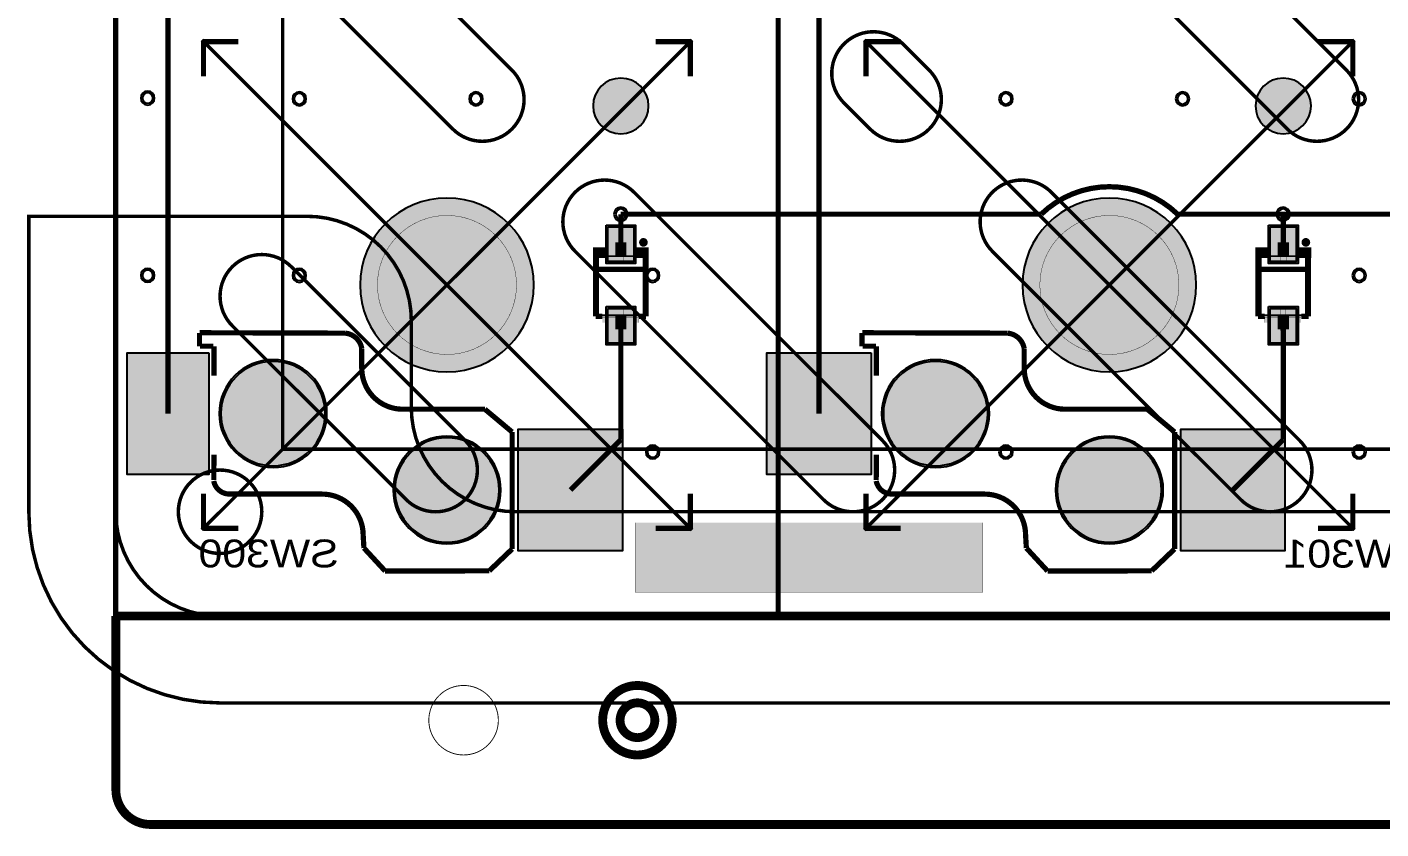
# Model space of a CAD drawing. Header units: millimetres. Extents: x -3 to 238, y -92 to 6.
# Drawn here: x -2.55 to 36.38, y -92.32 to -69.26 of the extents above; entities that cross this region are included whole.
import ezdxf
from ezdxf.enums import TextEntityAlignment as Align

# ---------------------------------------------------------------- set-up
doc = ezdxf.new("R2010")
doc.units = ezdxf.units.MM
doc.header["$MEASUREMENT"] = 0
for name, color, linetype, true_color in [('Board-Outline-Layer', 7, 'Continuous', 0xff00ff), ('Bottom-Layer', 7, 'Continuous', 0x0000ff), ('Bottom-Paste-Mask-Layer', 7, 'Continuous', 0x800000), ('Bottom-Silkscreen-Layer', 7, 'Continuous', 0x66cc33), ('Bottom-Solder-Mask-Layer', 7, 'Continuous', 0xaa00ff), ('Component-Marking-Layer', 7, 'Continuous', 0x66ffcc), ('Component-Shape-Layer', 7, 'Continuous', 0x00cccc), ('Document-Layer', 7, 'Continuous', 0xffffff), ('F.Adhes', 7, 'Continuous', 0x9069e9), ('Hole-Layer', 7, 'Continuous', 0x222222), ('Multi-Layer', 7, 'Continuous', 0xc0c0c0), ('Pin-Floating-Layer', 7, 'Continuous', 0xff99ff), ('Pin-Soldering-Layer', 7, 'Continuous', 0xcc9999), ('Top-Layer', 7, 'Continuous', 0xff0000), ('Top-Paste-Mask-Layer', 7, 'Continuous', 0x808080), ('Top-Solder-Mask-Layer', 7, 'Continuous', 0x800080)]:
    doc.layers.add(name, color=color, linetype=linetype, true_color=true_color)
doc.styles.get("Standard").update_dxf_attribs({"font": 'arial.ttf'})

msp = doc.modelspace()

# ---------------------------------------------------------------- hatches: boundary and pattern name
at = {"layer": 'Bottom-Layer'}
for points in [[(13.725, -71.525, 1), (15.325, -71.525, 1)], [(32.775, -71.525, 1), (34.375, -71.525, 1)], [(7.025, -76.675, 1), (12.025, -76.675, 1)], [(26.075, -76.675, 1), (31.075, -76.675, 1)], [(14.15, -75.003), (14.9, -75.003), (14.9, -76.003), (14.15, -76.003)], [(33.2, -75.003), (33.95, -75.003), (33.95, -76.003), (33.2, -76.003)], [(14.15, -77.348), (14.9, -77.348), (14.9, -78.348), (14.15, -78.348)], [(33.2, -77.348), (33.95, -77.348), (33.95, -78.348), (33.2, -78.348)], [(2.675, -78.625), (2.675, -82.125), (0.325, -82.125), (0.325, -78.625)], [(21.725, -78.625), (21.725, -82.125), (18.725, -82.125), (18.725, -78.625)], [(2.975, -80.375, 1), (6.075, -80.375, 1)], [(22.025, -80.375, 1), (25.125, -80.375, 1)], [(14.575, -80.825), (14.575, -84.325), (11.575, -84.325), (11.575, -80.825)], [(33.625, -80.825), (33.625, -84.325), (30.625, -84.325), (30.625, -80.825)], [(7.975, -82.575, 1), (11.075, -82.575, 1)], [(27.025, -82.575, 1), (30.125, -82.575, 1)]]:
    msp.add_hatch(color=256, dxfattribs=at).paths.add_polyline_path(points)
at = {"layer": 'Bottom-Paste-Mask-Layer'}
for points in [[(13.725, -71.525, 1), (15.325, -71.525, 1)], [(32.775, -71.525, 1), (34.375, -71.525, 1)], [(7.025, -76.675, 1), (12.025, -76.675, 1)], [(26.075, -76.675, 1), (31.075, -76.675, 1)], [(14.15, -75.003), (14.9, -75.003), (14.9, -76.003), (14.15, -76.003)], [(33.2, -75.003), (33.95, -75.003), (33.95, -76.003), (33.2, -76.003)], [(14.15, -77.348), (14.9, -77.348), (14.9, -78.348), (14.15, -78.348)], [(33.2, -77.348), (33.95, -77.348), (33.95, -78.348), (33.2, -78.348)], [(2.675, -78.625), (2.675, -82.125), (0.325, -82.125), (0.325, -78.625)], [(21.725, -78.625), (21.725, -82.125), (18.725, -82.125), (18.725, -78.625)], [(2.975, -80.375, 1), (6.075, -80.375, 1)], [(22.025, -80.375, 1), (25.125, -80.375, 1)], [(14.575, -80.825), (14.575, -84.325), (11.575, -84.325), (11.575, -80.825)], [(33.625, -80.825), (33.625, -84.325), (30.625, -84.325), (30.625, -80.825)], [(7.975, -82.575, 1), (11.075, -82.575, 1)], [(27.025, -82.575, 1), (30.125, -82.575, 1)]]:
    msp.add_hatch(color=256, dxfattribs=at).paths.add_polyline_path(points)
at = {"layer": 'Bottom-Silkscreen-Layer'}
for points in [[(13.723, -75.9), (14.075, -75.9), (14.075, -75.595), (13.723, -75.595)], [(13.723, -75.9), (14.075, -75.9), (14.075, -75.595), (13.723, -75.595)], [(15.327, -75.9), (14.975, -75.9), (14.975, -75.595), (15.327, -75.595)], [(15.327, -75.9), (14.975, -75.9), (14.975, -75.595), (15.327, -75.595)], [(32.773, -75.9), (33.125, -75.9), (33.125, -75.595), (32.773, -75.595)], [(32.773, -75.9), (33.125, -75.9), (33.125, -75.595), (32.773, -75.595)], [(34.377, -75.9), (34.025, -75.9), (34.025, -75.595), (34.377, -75.595)], [(34.377, -75.9), (34.025, -75.9), (34.025, -75.595), (34.377, -75.595)], [(14.935, -85.515), (14.935, -83.515), (24.935, -83.515), (24.935, -85.515)]]:
    msp.add_hatch(color=256, dxfattribs=at).paths.add_polyline_path(points)
at = {"layer": 'Bottom-Solder-Mask-Layer'}
for points in [[(13.725, -71.525, 1), (15.325, -71.525, 1)], [(32.775, -71.525, 1), (34.375, -71.525, 1)], [(7.025, -76.675, 1), (12.025, -76.675, 1)], [(26.075, -76.675, 1), (31.075, -76.675, 1)], [(14.099, -74.952), (14.951, -74.952), (14.951, -76.054), (14.099, -76.054)], [(33.149, -74.952), (34.001, -74.952), (34.001, -76.054), (33.149, -76.054)], [(14.099, -77.297), (14.951, -77.297), (14.951, -78.399), (14.099, -78.399)], [(33.149, -77.297), (34.001, -77.297), (34.001, -78.399), (33.149, -78.399)], [(2.675, -78.625), (2.675, -82.125), (0.325, -82.125), (0.325, -78.625)], [(21.725, -78.625), (21.725, -82.125), (18.725, -82.125), (18.725, -78.625)], [(2.975, -80.375, 1), (6.075, -80.375, 1)], [(22.025, -80.375, 1), (25.125, -80.375, 1)], [(14.575, -80.825), (14.575, -84.325), (11.575, -84.325), (11.575, -80.825)], [(33.625, -80.825), (33.625, -84.325), (30.625, -84.325), (30.625, -80.825)], [(7.975, -82.575, 1), (11.075, -82.575, 1)], [(27.025, -82.575, 1), (30.125, -82.575, 1)]]:
    msp.add_hatch(color=256, dxfattribs=at).paths.add_polyline_path(points)
at = {"layer": 'Component-Marking-Layer'}
for points in [[(15.115, -75.45, 1), (15.235, -75.45, 1)], [(15.115, -75.45, 1), (15.235, -75.45, 1)], [(34.165, -75.45, 1), (34.285, -75.45, 1)], [(34.165, -75.45, 1), (34.285, -75.45, 1)]]:
    msp.add_hatch(color=256, dxfattribs=at).paths.add_polyline_path(points)
at = {"layer": 'Document-Layer'}
for points in [[(14.455, -75.45), (14.611, -75.45), (14.611, -76.074), (14.455, -76.074)], [(14.455, -75.45), (14.611, -75.45), (14.611, -76.074), (14.455, -76.074)], [(33.505, -75.45), (33.661, -75.45), (33.661, -76.074), (33.505, -76.074)], [(33.505, -75.45), (33.661, -75.45), (33.661, -76.074), (33.505, -76.074)], [(14.435, -77.99), (14.591, -77.99), (14.591, -77.366), (14.435, -77.366)], [(14.435, -77.99), (14.591, -77.99), (14.591, -77.366), (14.435, -77.366)], [(33.485, -77.99), (33.641, -77.99), (33.641, -77.366), (33.485, -77.366)], [(33.485, -77.99), (33.641, -77.99), (33.641, -77.366), (33.485, -77.366)], [(13.995, -77.758), (15.035, -77.758), (15.035, -77.602), (13.995, -77.602)], [(13.995, -77.758), (15.035, -77.758), (15.035, -77.602), (13.995, -77.602)], [(33.045, -77.758), (34.085, -77.758), (34.085, -77.602), (33.045, -77.602)], [(33.045, -77.758), (34.085, -77.758), (34.085, -77.602), (33.045, -77.602)]]:
    msp.add_hatch(color=256, dxfattribs=at).paths.add_polyline_path(points)
at = {"layer": 'Hole-Layer'}
for points in [[(13.725, -71.525, 1), (15.325, -71.525, 1)], [(32.775, -71.525, 1), (34.375, -71.525, 1)], [(7.025, -76.675, 1), (12.025, -76.675, 1)], [(26.075, -76.675, 1), (31.075, -76.675, 1)], [(3.025, -80.375, 1), (6.025, -80.375, 1)], [(22.075, -80.375, 1), (25.075, -80.375, 1)], [(8.025, -82.575, 1), (11.025, -82.575, 1)], [(27.075, -82.575, 1), (30.075, -82.575, 1)]]:
    msp.add_hatch(color=256, dxfattribs=at).paths.add_polyline_path(points)
at = {"layer": 'Multi-Layer'}
for points in [[(13.725, -71.525, 1), (15.325, -71.525, 1)], [(13.725, -71.525, 1), (15.325, -71.525, 1)], [(13.725, -71.525, 1), (15.325, -71.525, 1)], [(32.775, -71.525, 1), (34.375, -71.525, 1)], [(32.775, -71.525, 1), (34.375, -71.525, 1)], [(32.775, -71.525, 1), (34.375, -71.525, 1)], [(7.025, -76.675, 1), (12.025, -76.675, 1)], [(7.025, -76.675, 1), (12.025, -76.675, 1)], [(7.025, -76.675, 1), (12.025, -76.675, 1)], [(26.075, -76.675, 1), (31.075, -76.675, 1)], [(26.075, -76.675, 1), (31.075, -76.675, 1)], [(26.075, -76.675, 1), (31.075, -76.675, 1)], [(2.975, -80.375, 1), (6.075, -80.375, 1)], [(2.975, -80.375, 1), (6.075, -80.375, 1)], [(2.975, -80.375, 1), (6.075, -80.375, 1)], [(22.025, -80.375, 1), (25.125, -80.375, 1)], [(22.025, -80.375, 1), (25.125, -80.375, 1)], [(22.025, -80.375, 1), (25.125, -80.375, 1)], [(7.975, -82.575, 1), (11.075, -82.575, 1)], [(7.975, -82.575, 1), (11.075, -82.575, 1)], [(7.975, -82.575, 1), (11.075, -82.575, 1)], [(27.025, -82.575, 1), (30.125, -82.575, 1)], [(27.025, -82.575, 1), (30.125, -82.575, 1)], [(27.025, -82.575, 1), (30.125, -82.575, 1)]]:
    msp.add_hatch(color=256, dxfattribs=at).paths.add_polyline_path(points)
at = {"layer": 'Pin-Floating-Layer'}
for points in [[(14.365, -75.86), (14.685, -75.86), (14.685, -75.74), (14.365, -75.74)], [(14.365, -75.86), (14.685, -75.86), (14.685, -75.74), (14.365, -75.74)], [(33.415, -75.86), (33.735, -75.86), (33.735, -75.74), (33.415, -75.74)], [(33.415, -75.86), (33.735, -75.86), (33.735, -75.74), (33.415, -75.74)], [(14.365, -77.66), (14.685, -77.66), (14.685, -77.54), (14.365, -77.54)], [(14.365, -77.66), (14.685, -77.66), (14.685, -77.54), (14.365, -77.54)], [(33.415, -77.66), (33.735, -77.66), (33.735, -77.54), (33.415, -77.54)], [(33.415, -77.66), (33.735, -77.66), (33.735, -77.54), (33.415, -77.54)]]:
    msp.add_hatch(color=256, dxfattribs=at).paths.add_polyline_path(points)
at = {"layer": 'Pin-Soldering-Layer'}
for points in [[(14.365, -75.75), (14.685, -75.75), (14.685, -75.45), (14.365, -75.45)], [(14.365, -75.75), (14.685, -75.75), (14.685, -75.45), (14.365, -75.45)], [(33.415, -75.75), (33.735, -75.75), (33.735, -75.45), (33.415, -75.45)], [(33.415, -75.75), (33.735, -75.75), (33.735, -75.45), (33.415, -75.45)], [(14.365, -77.95), (14.685, -77.95), (14.685, -77.65), (14.365, -77.65)], [(14.365, -77.95), (14.685, -77.95), (14.685, -77.65), (14.365, -77.65)], [(33.415, -77.95), (33.735, -77.95), (33.735, -77.65), (33.415, -77.65)], [(33.415, -77.95), (33.735, -77.95), (33.735, -77.65), (33.415, -77.65)]]:
    msp.add_hatch(color=256, dxfattribs=at).paths.add_polyline_path(points)
at = {"layer": 'Top-Layer'}
for points in [[(13.725, -71.525, 1), (15.325, -71.525, 1)], [(32.775, -71.525, 1), (34.375, -71.525, 1)], [(7.025, -76.675, 1), (12.025, -76.675, 1)], [(26.075, -76.675, 1), (31.075, -76.675, 1)], [(2.975, -80.375, 1), (6.075, -80.375, 1)], [(22.025, -80.375, 1), (25.125, -80.375, 1)], [(7.975, -82.575, 1), (11.075, -82.575, 1)], [(27.025, -82.575, 1), (30.125, -82.575, 1)]]:
    msp.add_hatch(color=256, dxfattribs=at).paths.add_polyline_path(points)
at = {"layer": 'Top-Paste-Mask-Layer'}
for points in [[(13.725, -71.525, 1), (15.325, -71.525, 1)], [(32.775, -71.525, 1), (34.375, -71.525, 1)], [(7.025, -76.675, 1), (12.025, -76.675, 1)], [(26.075, -76.675, 1), (31.075, -76.675, 1)], [(2.975, -80.375, 1), (6.075, -80.375, 1)], [(22.025, -80.375, 1), (25.125, -80.375, 1)], [(7.975, -82.575, 1), (11.075, -82.575, 1)], [(27.025, -82.575, 1), (30.125, -82.575, 1)]]:
    msp.add_hatch(color=256, dxfattribs=at).paths.add_polyline_path(points)
at = {"layer": 'Top-Solder-Mask-Layer'}
for points in [[(13.725, -71.525, 1), (15.325, -71.525, 1)], [(32.775, -71.525, 1), (34.375, -71.525, 1)], [(7.025, -76.675, 1), (12.025, -76.675, 1)], [(26.075, -76.675, 1), (31.075, -76.675, 1)], [(2.975, -80.375, 1), (6.075, -80.375, 1)], [(22.025, -80.375, 1), (25.125, -80.375, 1)], [(7.975, -82.575, 1), (11.075, -82.575, 1)], [(27.025, -82.575, 1), (30.125, -82.575, 1)]]:
    msp.add_hatch(color=256, dxfattribs=at).paths.add_polyline_path(points)

# ---------------------------------------------------------------- linework, layer by layer
at = {"layer": 'Board-Outline-Layer'}
for points, const_width in [([(0.013, -3), (0.013, -83.2)], 0.1), ([(0.003, -86.197), (228.598, -86.197)], 0.254), ([(0.003, -86.197), (0.003, -91.197)], 0.254), ([(3, -86.187), (225.601, -86.187)], 0.1), ([(1.003, -92.197), (114.3, -92.197)], 0.254)]:
    msp.add_lwpolyline(points, dxfattribs=dict(at, const_width=const_width))
for points, const_width in [([(3, -86.2, -0.414), (0, -83.2)], 0.1), ([(0.003, -91.197, 0.414), (1.003, -92.197)], 0.254)]:
    msp.add_lwpolyline(points, format="xyb", dxfattribs=dict(at, const_width=const_width))
at = {"layer": 'Bottom-Layer', "const_width": 0.00508}
msp.add_lwpolyline([(0, -86.191), (0, 0), (228.585, 0), (228.585, -86.191)], close=True, dxfattribs=at)
at = {"layer": 'Bottom-Layer', "const_width": 0.152}
for points in [[(1.5, -61.325), (1.5, -80.375)], [(20.225, -68.86), (20.225, -80.375)], [(14.525, -75.503), (14.525, -74.639)], [(33.575, -74.644), (33.57, -74.639)], [(33.575, -75.503), (33.575, -74.644)], [(14.525, -77.848), (14.525, -81.125)], [(33.575, -77.848), (33.575, -81.125)], [(14.525, -81.125), (13.075, -82.575)], [(33.575, -81.125), (32.125, -82.575)]]:
    msp.add_lwpolyline(points, dxfattribs=at)
at = {"layer": 'Bottom-Layer'}
for points in [[(13.725, -71.525, 1), (15.325, -71.525, 1)], [(32.775, -71.525, 1), (34.375, -71.525, 1)], [(7.025, -76.675, 1), (12.025, -76.675, 1)], [(26.075, -76.675, 1), (31.075, -76.675, 1)], [(22.025, -80.375, 1), (25.125, -80.375, 1)], [(7.975, -82.575, 1), (11.075, -82.575, 1)], [(27.025, -82.575, 1), (30.125, -82.575, 1)]]:
    msp.add_lwpolyline(points, format="xyb", close=True, dxfattribs=at)
for points in [[(14.15, -75.003), (14.9, -75.003), (14.9, -76.003), (14.15, -76.003)], [(33.2, -75.003), (33.95, -75.003), (33.95, -76.003), (33.2, -76.003)], [(14.15, -77.348), (14.9, -77.348), (14.9, -78.348), (14.15, -78.348)], [(33.2, -77.348), (33.95, -77.348), (33.95, -78.348), (33.2, -78.348)], [(2.675, -78.625), (2.675, -82.125), (0.325, -82.125), (0.325, -78.625)], [(21.725, -78.625), (21.725, -82.125), (18.725, -82.125), (18.725, -78.625)], [(14.575, -80.825), (14.575, -84.325), (11.575, -84.325), (11.575, -80.825)], [(33.625, -80.825), (33.625, -84.325), (30.625, -84.325), (30.625, -80.825)]]:
    msp.add_lwpolyline(points, close=True, dxfattribs=at)
msp.add_lwpolyline([(2.975, -80.375, 1), (6.075, -80.375), (6.075, -80.375, 1), (2.975, -80.375)], format="xyb", dxfattribs=at)
at = {"layer": 'Bottom-Layer', "const_width": 0.254}
msp.add_lwpolyline([(14.503, -89.197, 1), (15.503, -89.197, 1)], format="xyb", close=True, dxfattribs=at)
at = {"layer": 'Bottom-Paste-Mask-Layer'}
for points in [[(13.725, -71.525, 1), (15.325, -71.525, 1)], [(32.775, -71.525, 1), (34.375, -71.525, 1)], [(7.025, -76.675, 1), (12.025, -76.675, 1)], [(26.075, -76.675, 1), (31.075, -76.675, 1)], [(22.025, -80.375, 1), (25.125, -80.375, 1)], [(7.975, -82.575, 1), (11.075, -82.575, 1)], [(27.025, -82.575, 1), (30.125, -82.575, 1)]]:
    msp.add_lwpolyline(points, format="xyb", close=True, dxfattribs=at)
for points in [[(14.15, -75.003), (14.9, -75.003), (14.9, -76.003), (14.15, -76.003)], [(33.2, -75.003), (33.95, -75.003), (33.95, -76.003), (33.2, -76.003)], [(14.15, -77.348), (14.9, -77.348), (14.9, -78.348), (14.15, -78.348)], [(33.2, -77.348), (33.95, -77.348), (33.95, -78.348), (33.2, -78.348)], [(2.675, -78.625), (2.675, -82.125), (0.325, -82.125), (0.325, -78.625)], [(21.725, -78.625), (21.725, -82.125), (18.725, -82.125), (18.725, -78.625)], [(14.575, -80.825), (14.575, -84.325), (11.575, -84.325), (11.575, -80.825)], [(33.625, -80.825), (33.625, -84.325), (30.625, -84.325), (30.625, -80.825)]]:
    msp.add_lwpolyline(points, close=True, dxfattribs=at)
msp.add_lwpolyline([(2.975, -80.375, 1), (6.075, -80.375), (6.075, -80.375, 1), (2.975, -80.375)], format="xyb", dxfattribs=at)
at = {"layer": 'Bottom-Paste-Mask-Layer', "const_width": 0.254}
msp.add_lwpolyline([(14.503, -89.197, 1), (15.503, -89.197, 1)], format="xyb", close=True, dxfattribs=at)
at = {"layer": 'Bottom-Silkscreen-Layer', "const_width": 0.00508}
for points in [[(13.723, -75.9), (14.075, -75.9), (14.075, -75.595), (13.723, -75.595)], [(13.723, -75.9), (14.075, -75.9), (14.075, -75.595), (13.723, -75.595)], [(15.327, -75.9), (14.975, -75.9), (14.975, -75.595), (15.327, -75.595)], [(15.327, -75.9), (14.975, -75.9), (14.975, -75.595), (15.327, -75.595)], [(32.773, -75.9), (33.125, -75.9), (33.125, -75.595), (32.773, -75.595)], [(32.773, -75.9), (33.125, -75.9), (33.125, -75.595), (32.773, -75.595)], [(34.377, -75.9), (34.025, -75.9), (34.025, -75.595), (34.377, -75.595)], [(34.377, -75.9), (34.025, -75.9), (34.025, -75.595), (34.377, -75.595)], [(14.935, -85.515), (14.935, -83.515), (24.935, -83.515), (24.935, -85.515)]]:
    msp.add_lwpolyline(points, close=True, dxfattribs=at)
at = {"layer": 'Bottom-Silkscreen-Layer'}
for points, const_width in [([(13.799, -75.824), (13.799, -77.576)], 0.152), ([(13.799, -75.824), (13.799, -77.576)], 0.152), ([(15.251, -75.824), (15.251, -77.576)], 0.152), ([(15.251, -75.824), (15.251, -77.576)], 0.152), ([(32.849, -75.824), (32.849, -77.576)], 0.152), ([(32.849, -75.824), (32.849, -77.576)], 0.152), ([(34.301, -75.824), (34.301, -77.576)], 0.152), ([(34.301, -75.824), (34.301, -77.576)], 0.152), ([(13.799, -76.228), (15.251, -76.228)], 0.152), ([(13.799, -76.228), (15.251, -76.228)], 0.152), ([(32.849, -76.228), (34.301, -76.228)], 0.152), ([(32.849, -76.228), (34.301, -76.228)], 0.152), ([(13.799, -77.576), (13.995, -77.576)], 0.152), ([(13.799, -77.576), (13.995, -77.576)], 0.152), ([(15.251, -77.576), (15.045, -77.576)], 0.152), ([(15.251, -77.576), (15.045, -77.576)], 0.152), ([(32.849, -77.576), (33.045, -77.576)], 0.152), ([(32.849, -77.576), (33.045, -77.576)], 0.152), ([(34.301, -77.576), (34.095, -77.576)], 0.152), ([(34.301, -77.576), (34.095, -77.576)], 0.152), ([(2.41, -78.437), (2.41, -78.054)], 0.15), ([(2.41, -78.437), (2.41, -78.054)], 0.15), ([(6.604, -78.062), (2.417, -78.05)], 0.15), ([(6.604, -78.062), (2.417, -78.05)], 0.15), ([(21.46, -78.437), (21.46, -78.054)], 0.15), ([(21.46, -78.437), (21.46, -78.054)], 0.15), ([(25.654, -78.062), (21.467, -78.05)], 0.15), ([(25.654, -78.062), (21.467, -78.05)], 0.15), ([(2.809, -78.437), (2.427, -78.437)], 0.15), ([(2.809, -78.437), (2.427, -78.437)], 0.15), ([(2.825, -78.437), (2.825, -79.281)], 0.15), ([(2.825, -78.437), (2.825, -79.281)], 0.15), ([(7.075, -78.504), (7.075, -79.075)], 0.15), ([(7.075, -78.504), (7.075, -79.075)], 0.15), ([(21.859, -78.437), (21.477, -78.437)], 0.15), ([(21.859, -78.437), (21.477, -78.437)], 0.15), ([(21.875, -78.437), (21.875, -79.281)], 0.15), ([(21.875, -78.437), (21.875, -79.281)], 0.15), ([(26.125, -78.504), (26.125, -79.075)], 0.15), ([(26.125, -78.504), (26.125, -79.075)], 0.15), ([(10.615, -80.25), (8.25, -80.25)], 0.15), ([(10.615, -80.25), (8.25, -80.25)], 0.15), ([(11.4, -80.906), (10.615, -80.25)], 0.15), ([(11.4, -80.906), (10.615, -80.25)], 0.15), ([(29.665, -80.25), (27.3, -80.25)], 0.15), ([(29.665, -80.25), (27.3, -80.25)], 0.15), ([(30.45, -80.906), (29.665, -80.25)], 0.15), ([(30.45, -80.906), (29.665, -80.25)], 0.15), ([(11.4, -80.906), (11.4, -84.271)], 0.15), ([(11.4, -80.906), (11.4, -84.271)], 0.15), ([(30.45, -80.906), (30.45, -84.271)], 0.15), ([(30.45, -80.906), (30.45, -84.271)], 0.15), ([(2.825, -81.556), (2.819, -82.289)], 0.15), ([(2.825, -81.556), (2.819, -82.289)], 0.15), ([(21.875, -81.556), (21.869, -82.289)], 0.15), ([(21.875, -81.556), (21.869, -82.289)], 0.15), ([(5.94, -82.692), (3.277, -82.69)], 0.15), ([(5.94, -82.692), (3.277, -82.69)], 0.15), ([(24.99, -82.692), (22.327, -82.69)], 0.15), ([(24.99, -82.692), (22.327, -82.69)], 0.15), ([(7.115, -83.867), (7.137, -84.244)], 0.15), ([(7.115, -83.867), (7.137, -84.244)], 0.15), ([(26.165, -83.867), (26.187, -84.244)], 0.15), ([(26.165, -83.867), (26.187, -84.244)], 0.15), ([(7.137, -84.244), (7.747, -84.905)], 0.15), ([(7.137, -84.244), (7.747, -84.905)], 0.15), ([(10.741, -84.9), (11.4, -84.271)], 0.15), ([(10.741, -84.9), (11.4, -84.271)], 0.15), ([(26.187, -84.244), (26.797, -84.905)], 0.15), ([(26.187, -84.244), (26.797, -84.905)], 0.15), ([(29.791, -84.9), (30.45, -84.271)], 0.15), ([(29.791, -84.9), (30.45, -84.271)], 0.15), ([(10.741, -84.9), (7.747, -84.905)], 0.15), ([(10.741, -84.9), (7.747, -84.905)], 0.15), ([(29.791, -84.9), (26.797, -84.905)], 0.15), ([(29.791, -84.9), (26.797, -84.905)], 0.15)]:
    msp.add_lwpolyline(points, dxfattribs=dict(at, const_width=const_width))
at = {"layer": 'Bottom-Silkscreen-Layer', "const_width": 0.15}
for points in [[(6.604, -78.062, -0.338), (7.075, -78.504)], [(6.604, -78.062, -0.338), (7.075, -78.504)], [(25.654, -78.062, -0.338), (26.125, -78.504)], [(25.654, -78.062, -0.338), (26.125, -78.504)], [(8.25, -80.25, -0.414), (7.075, -79.075)], [(8.25, -80.25, -0.414), (7.075, -79.075)], [(27.3, -80.25, -0.414), (26.125, -79.075)], [(27.3, -80.25, -0.414), (26.125, -79.075)], [(3.277, -82.69, -0.369), (2.819, -82.314)], [(3.277, -82.69, -0.369), (2.819, -82.314)], [(22.327, -82.69, -0.369), (21.869, -82.314)], [(22.327, -82.69, -0.369), (21.869, -82.314)], [(5.94, -82.692, -0.414), (7.115, -83.867)], [(5.94, -82.692, -0.414), (7.115, -83.867)], [(24.99, -82.692, -0.414), (26.165, -83.867)], [(24.99, -82.692, -0.414), (26.165, -83.867)]]:
    msp.add_lwpolyline(points, format="xyb", dxfattribs=at)
at = {"layer": 'Bottom-Solder-Mask-Layer'}
for points in [[(13.725, -71.525, 1), (15.325, -71.525, 1)], [(32.775, -71.525, 1), (34.375, -71.525, 1)], [(7.025, -76.675, 1), (12.025, -76.675, 1)], [(26.075, -76.675, 1), (31.075, -76.675, 1)], [(22.025, -80.375, 1), (25.125, -80.375, 1)], [(7.975, -82.575, 1), (11.075, -82.575, 1)], [(27.025, -82.575, 1), (30.125, -82.575, 1)]]:
    msp.add_lwpolyline(points, format="xyb", close=True, dxfattribs=at)
for points in [[(14.099, -74.952), (14.951, -74.952), (14.951, -76.054), (14.099, -76.054)], [(33.149, -74.952), (34.001, -74.952), (34.001, -76.054), (33.149, -76.054)], [(14.099, -77.297), (14.951, -77.297), (14.951, -78.399), (14.099, -78.399)], [(33.149, -77.297), (34.001, -77.297), (34.001, -78.399), (33.149, -78.399)], [(2.675, -78.625), (2.675, -82.125), (0.325, -82.125), (0.325, -78.625)], [(21.725, -78.625), (21.725, -82.125), (18.725, -82.125), (18.725, -78.625)], [(14.575, -80.825), (14.575, -84.325), (11.575, -84.325), (11.575, -80.825)], [(33.625, -80.825), (33.625, -84.325), (30.625, -84.325), (30.625, -80.825)]]:
    msp.add_lwpolyline(points, close=True, dxfattribs=at)
msp.add_lwpolyline([(2.975, -80.375, 1), (6.075, -80.375), (6.075, -80.375, 1), (2.975, -80.375)], format="xyb", dxfattribs=at)
at = {"layer": 'Bottom-Solder-Mask-Layer', "const_width": 0.254}
msp.add_lwpolyline([(14.003, -89.197, 1), (16.003, -89.197), (16.003, -89.197, 1), (14.003, -89.197)], format="xyb", dxfattribs=at)
at = {"layer": 'Component-Marking-Layer', "const_width": 0.129}
for points in [[(15.115, -75.45, 1), (15.235, -75.45), (15.235, -75.45, 1), (15.115, -75.45)], [(15.115, -75.45, 1), (15.235, -75.45), (15.235, -75.45, 1), (15.115, -75.45)], [(34.165, -75.45, 1), (34.285, -75.45), (34.285, -75.45, 1), (34.165, -75.45)], [(34.165, -75.45, 1), (34.285, -75.45), (34.285, -75.45, 1), (34.165, -75.45)]]:
    msp.add_lwpolyline(points, format="xyb", dxfattribs=at)
at = {"layer": 'Component-Shape-Layer', "const_width": 0.0508}
for points in [[(13.875, -77.55), (15.175, -77.55), (15.175, -75.85), (13.875, -75.85)], [(13.875, -77.55), (15.175, -77.55), (15.175, -75.85), (13.875, -75.85)], [(32.925, -77.55), (34.225, -77.55), (34.225, -75.85), (32.925, -75.85)], [(32.925, -77.55), (34.225, -77.55), (34.225, -75.85), (32.925, -75.85)]]:
    msp.add_lwpolyline(points, close=True, dxfattribs=at)
at = {"layer": 'Document-Layer', "const_width": 0.1}
for points in [[(225.6, -86.2), (3, -86.2, -0.414), (0, -83.2), (0, -3, -0.414), (3, 0), (13.099, 0, -0.414), (16.099, -3), (16.099, -9, 0.414), (19.099, -12), (25.099, -12, 1), (25.099, -9), (23.599, -9, -1), (23.599, 0), (52.599, 0, -1), (52.599, -9), (51.099, -9, 1), (51.099, -12), (57.099, -12, 0.414), (60.099, -9), (60.099, -3, -0.414), (63.099, 0), (185.83, 0)], [(200.55, 0), (58.599, 0, 0.414), (55.599, -3), (55.599, -4.5, -0.414), (52.599, -7.5), (23.599, -7.5, -0.414), (20.599, -4.5), (20.599, -3, 0.414), (17.599, 0), (3, 0, 0.414), (0, -3), (0, -83.2, 0.414), (3, -86.2), (101.8, -86.2, 0.414)], [(20.942, -71.439), (21.694, -72.191, 1), (23.391, -70.494), (22.639, -69.742, 1), (20.942, -71.439)], [(225.6, -88.7), (3, -88.7, -0.414), (-2.5, -83.2), (-2.5, -75.7), (-2.5, -74.7), (5.5, -74.7, -0.414), (8.5, -77.7), (8.5, -80.2, 0.414), (11.5, -83.2), (68.7, -83.2, 0.414), (71.7, -80.2, -0.414), (74.7, -77.2), (79.7, -77.2, -0.414)]]:
    msp.add_lwpolyline(points, format="xyb", dxfattribs=at)
at = {"layer": 'Document-Layer'}
for points, const_width in [([(0, -83.2), (0, -3, -0.414), (3, 0), (13.099, 0, -0.414), (16.099, -3), (16.099, -9, 0.414), (19.099, -12), (57.099, -12, 0.414), (60.099, -9), (60.099, -3, -0.414), (63.099, 0), (225.6, 0, -0.414), (228.6, -3), (228.6, -83.2, -0.414), (225.6, -86.2), (3, -86.2, -0.414)], 0.1), ([(223.8, -4.8), (223.8, -81.4), (4.8, -81.4), (4.8, -4.8), (11.299, -4.8), (11.299, -9, 0.414), (19.099, -16.8), (25.099, -16.8, 0.801), (27.783, -4.8), (48.416, -4.8, 0.801), (51.099, -16.8), (57.099, -16.8, 0.414), (64.899, -9), (64.899, -4.8), (181.03, -4.8), (181.03, -11.4), (199.97, -11.4), (199.97, -4.8)], 0.1), ([(35.391, -70.494), (26.906, -62.009, 1), (25.209, -63.706), (33.694, -72.191, 1)], 0.1), ([(11.391, -70.494), (5.049, -64.152, 1), (3.351, -65.849), (9.694, -72.191, 1)], 0.1), ([(20.351, -82.849, 1), (22.048, -81.151), (14.906, -74.009, 1), (13.209, -75.706)], 0.1), ([(32.351, -82.849, 1), (34.048, -81.151), (26.906, -74.009, 1), (25.209, -75.706)], 0.1), ([(7.525, -76.675, 1), (11.525, -76.675, 1)], 0.01), ([(7.525, -76.675, 1), (11.525, -76.675, 1)], 0.01), ([(26.575, -76.675, 1), (30.575, -76.675, 1)], 0.01), ([(26.575, -76.675, 1), (30.575, -76.675, 1)], 0.01), ([(10.048, -81.151), (5.049, -76.152, 1), (3.351, -77.849), (8.351, -82.849, 1)], 0.1), ([(1.8, -83.2, 1), (4.2, -83.2, 1)], 0.1), ([(3, -84.4, 0.577), (4.039, -82.6, 0.577), (1.961, -82.6, 0.577)], 0.1)]:
    msp.add_lwpolyline(points, format="xyb", close=True, dxfattribs=dict(at, const_width=const_width))
for points, const_width in [([(0, -86.2), (0, -67.15)], 0.15), ([(0, -86.2), (0, -67.15)], 0.15), ([(19.05, -86.2), (19.05, -67.15)], 0.15), ([(19.05, -67.15), (19.05, -86.2)], 0.15), ([(19.05, -86.2), (19.05, -67.15)], 0.15), ([(19.05, -67.15), (19.05, -86.2)], 0.15), ([(2.475, -83.724), (16.574, -69.625)], 0.1), ([(2.475, -69.625), (16.574, -83.724)], 0.1), ([(2.525, -69.675), (3.525, -69.675)], 0.15), ([(2.525, -70.675), (2.525, -69.675)], 0.15), ([(2.525, -69.675), (3.525, -69.675)], 0.15), ([(2.525, -70.675), (2.525, -69.675)], 0.15), ([(16.525, -69.675), (15.525, -69.675)], 0.15), ([(16.525, -69.675), (15.525, -69.675)], 0.15), ([(16.525, -69.675), (16.525, -70.675)], 0.15), ([(16.525, -69.675), (16.525, -70.675)], 0.15), ([(21.525, -69.625), (35.624, -83.724)], 0.1), ([(21.525, -83.724), (35.624, -69.625)], 0.1), ([(21.575, -69.675), (22.575, -69.675)], 0.15), ([(21.575, -70.675), (21.575, -69.675)], 0.15), ([(21.575, -69.675), (22.575, -69.675)], 0.15), ([(21.575, -70.675), (21.575, -69.675)], 0.15), ([(35.575, -69.675), (34.575, -69.675)], 0.15), ([(35.575, -69.675), (34.575, -69.675)], 0.15), ([(35.575, -69.675), (35.575, -70.675)], 0.15), ([(35.575, -69.675), (35.575, -70.675)], 0.15), ([(2.525, -82.675), (2.525, -83.675)], 0.15), ([(2.525, -82.675), (2.525, -83.675)], 0.15), ([(16.525, -83.675), (16.525, -82.675)], 0.15), ([(16.525, -83.675), (16.525, -82.675)], 0.15), ([(21.575, -82.675), (21.575, -83.675)], 0.15), ([(21.575, -82.675), (21.575, -83.675)], 0.15), ([(35.575, -83.675), (35.575, -82.675)], 0.15), ([(35.575, -83.675), (35.575, -82.675)], 0.15), ([(2.525, -83.675), (3.525, -83.675)], 0.15), ([(2.525, -83.675), (3.525, -83.675)], 0.15), ([(15.525, -83.675), (16.525, -83.675)], 0.15), ([(15.525, -83.675), (16.525, -83.675)], 0.15), ([(21.575, -83.675), (22.575, -83.675)], 0.15), ([(21.575, -83.675), (22.575, -83.675)], 0.15), ([(34.575, -83.675), (35.575, -83.675)], 0.15), ([(34.575, -83.675), (35.575, -83.675)], 0.15), ([(19.05, -86.2), (0, -86.2)], 0.15), ([(19.05, -86.2), (0, -86.2)], 0.15), ([(38.1, -86.2), (19.05, -86.2)], 0.15), ([(38.1, -86.2), (19.05, -86.2)], 0.15)]:
    msp.add_lwpolyline(points, dxfattribs=dict(at, const_width=const_width))
at = {"layer": 'Document-Layer', "const_width": 0.00508}
for points in [[(14.455, -75.45), (14.611, -75.45), (14.611, -76.074), (14.455, -76.074)], [(14.455, -75.45), (14.611, -75.45), (14.611, -76.074), (14.455, -76.074)], [(33.505, -75.45), (33.661, -75.45), (33.661, -76.074), (33.505, -76.074)], [(33.505, -75.45), (33.661, -75.45), (33.661, -76.074), (33.505, -76.074)], [(14.435, -77.99), (14.591, -77.99), (14.591, -77.366), (14.435, -77.366)], [(14.435, -77.99), (14.591, -77.99), (14.591, -77.366), (14.435, -77.366)], [(33.485, -77.99), (33.641, -77.99), (33.641, -77.366), (33.485, -77.366)], [(33.485, -77.99), (33.641, -77.99), (33.641, -77.366), (33.485, -77.366)], [(13.995, -77.758), (15.035, -77.758), (15.035, -77.602), (13.995, -77.602)], [(13.995, -77.758), (15.035, -77.758), (15.035, -77.602), (13.995, -77.602)], [(33.045, -77.758), (34.085, -77.758), (34.085, -77.602), (33.045, -77.602)], [(33.045, -77.758), (34.085, -77.758), (34.085, -77.602), (33.045, -77.602)]]:
    msp.add_lwpolyline(points, close=True, dxfattribs=at)
at = {"layer": 'F.Adhes', "const_width": 0.15}
for points in [[(2.525, -82.675), (2.525, -83.675)], [(2.525, -83.675), (2.525, -82.675)], [(2.525, -82.675), (2.525, -83.675)], [(2.525, -83.675), (2.525, -82.675)], [(16.525, -83.675), (16.525, -82.675)], [(16.525, -83.675), (16.525, -82.675)], [(16.525, -83.675), (16.525, -82.675)], [(16.525, -83.675), (16.525, -82.675)], [(21.575, -82.675), (21.575, -83.675)], [(21.575, -83.675), (21.575, -82.675)], [(21.575, -82.675), (21.575, -83.675)], [(21.575, -83.675), (21.575, -82.675)], [(35.575, -83.675), (35.575, -82.675)], [(35.575, -83.675), (35.575, -82.675)], [(35.575, -83.675), (35.575, -82.675)], [(35.575, -83.675), (35.575, -82.675)], [(2.525, -83.675), (3.525, -83.675)], [(3.525, -83.675), (2.525, -83.675)], [(2.525, -83.675), (3.525, -83.675)], [(3.525, -83.675), (2.525, -83.675)], [(15.525, -83.675), (16.525, -83.675)], [(15.525, -83.675), (16.525, -83.675)], [(15.525, -83.675), (16.525, -83.675)], [(15.525, -83.675), (16.525, -83.675)], [(21.575, -83.675), (22.575, -83.675)], [(22.575, -83.675), (21.575, -83.675)], [(21.575, -83.675), (22.575, -83.675)], [(22.575, -83.675), (21.575, -83.675)], [(34.575, -83.675), (35.575, -83.675)], [(34.575, -83.675), (35.575, -83.675)], [(34.575, -83.675), (35.575, -83.675)], [(34.575, -83.675), (35.575, -83.675)]]:
    msp.add_lwpolyline(points, dxfattribs=at)
at = {"layer": 'Hole-Layer'}
for points in [[(13.725, -71.525, 1), (15.325, -71.525, 1)], [(32.775, -71.525, 1), (34.375, -71.525, 1)], [(0.768, -71.299, 1), (1.068, -71.299, 1)], [(5.13, -71.32, 1), (5.43, -71.32, 1)], [(10.21, -71.32, 1), (10.51, -71.32, 1)], [(35.61, -71.32, 1), (35.91, -71.32, 1)], [(7.025, -76.675, 1), (12.025, -76.675, 1)], [(26.075, -76.675, 1), (31.075, -76.675, 1)], [(14.375, -74.639, 1), (14.675, -74.639, 1)], [(33.42, -74.639, 1), (33.72, -74.639, 1)], [(0.768, -76.399, 1), (1.068, -76.399, 1)], [(5.13, -76.4, 1), (5.43, -76.4, 1)], [(15.29, -76.4, 1), (15.59, -76.4, 1)], [(35.61, -76.4, 1), (35.91, -76.4, 1)], [(3.025, -80.375, 1), (6.025, -80.375, 1)], [(22.075, -80.375, 1), (25.075, -80.375, 1)], [(8.025, -82.575, 1), (11.025, -82.575, 1)], [(15.29, -81.48, 1), (15.59, -81.48, 1)], [(27.075, -82.575, 1), (30.075, -82.575, 1)], [(35.61, -81.48, 1), (35.91, -81.48, 1)]]:
    msp.add_lwpolyline(points, format="xyb", close=True, dxfattribs=at)
for points in [[(25.45, -71.32, 1), (25.75, -71.32), (25.75, -71.32, 1), (25.45, -71.32)], [(30.53, -71.32, 1), (30.83, -71.32), (30.83, -71.32, 1), (30.53, -71.32)], [(25.45, -81.48, 1), (25.75, -81.48), (25.75, -81.48, 1), (25.45, -81.48)]]:
    msp.add_lwpolyline(points, format="xyb", dxfattribs=at)
at = {"layer": 'Multi-Layer'}
for points in [[(13.725, -71.525, 1), (15.325, -71.525, 1)], [(13.725, -71.525, 1), (15.325, -71.525, 1)], [(13.725, -71.525, 1), (15.325, -71.525, 1)], [(32.775, -71.525, 1), (34.375, -71.525, 1)], [(32.775, -71.525, 1), (34.375, -71.525, 1)], [(32.775, -71.525, 1), (34.375, -71.525, 1)], [(5.08, -71.32, 1), (5.48, -71.32, 1)], [(25.4, -71.32, 1), (25.8, -71.32, 1)], [(30.48, -71.32, 1), (30.88, -71.32, 1)], [(7.025, -76.675, 1), (12.025, -76.675, 1)], [(7.025, -76.675, 1), (12.025, -76.675, 1)], [(7.025, -76.675, 1), (12.025, -76.675, 1)], [(26.075, -76.675, 1), (31.075, -76.675, 1)], [(26.075, -76.675, 1), (31.075, -76.675, 1)], [(26.075, -76.675, 1), (31.075, -76.675, 1)], [(5.08, -76.4, 1), (5.48, -76.4, 1)], [(22.025, -80.375, 1), (25.125, -80.375, 1)], [(22.025, -80.375, 1), (25.125, -80.375, 1)], [(22.025, -80.375, 1), (25.125, -80.375, 1)], [(7.975, -82.575, 1), (11.075, -82.575, 1)], [(7.975, -82.575, 1), (11.075, -82.575, 1)], [(7.975, -82.575, 1), (11.075, -82.575, 1)], [(25.4, -81.48, 1), (25.8, -81.48, 1)], [(27.025, -82.575, 1), (30.125, -82.575, 1)], [(27.025, -82.575, 1), (30.125, -82.575, 1)], [(27.025, -82.575, 1), (30.125, -82.575, 1)]]:
    msp.add_lwpolyline(points, format="xyb", close=True, dxfattribs=at)
for points in [[(0.718, -71.299, 1), (1.118, -71.299), (1.118, -71.299, 1), (0.718, -71.299)], [(10.16, -71.32, 1), (10.56, -71.32), (10.56, -71.32, 1), (10.16, -71.32)], [(35.56, -71.32, 1), (35.96, -71.32), (35.96, -71.32, 1), (35.56, -71.32)], [(14.325, -74.639, 1), (14.725, -74.639), (14.725, -74.639, 1), (14.325, -74.639)], [(33.37, -74.639, 1), (33.77, -74.639), (33.77, -74.639, 1), (33.37, -74.639)], [(0.718, -76.399, 1), (1.118, -76.399), (1.118, -76.399, 1), (0.718, -76.399)], [(15.24, -76.4, 1), (15.64, -76.4), (15.64, -76.4, 1), (15.24, -76.4)], [(35.56, -76.4, 1), (35.96, -76.4), (35.96, -76.4, 1), (35.56, -76.4)], [(2.975, -80.375, 1), (6.075, -80.375), (6.075, -80.375, 1), (2.975, -80.375)], [(2.975, -80.375, 1), (6.075, -80.375), (6.075, -80.375, 1), (2.975, -80.375)], [(2.975, -80.375, 1), (6.075, -80.375), (6.075, -80.375, 1), (2.975, -80.375)], [(15.24, -81.48, 1), (15.64, -81.48), (15.64, -81.48, 1), (15.24, -81.48)], [(35.56, -81.48, 1), (35.96, -81.48), (35.96, -81.48, 1), (35.56, -81.48)]]:
    msp.add_lwpolyline(points, format="xyb", dxfattribs=at)
at = {"layer": 'Multi-Layer', "const_width": 0.0254}
msp.add_lwpolyline([(9.003, -89.197, 1), (11.003, -89.197, 1)], format="xyb", close=True, dxfattribs=at)
at = {"layer": 'Pin-Floating-Layer', "const_width": 0.00508}
for points in [[(14.365, -75.86), (14.685, -75.86), (14.685, -75.74), (14.365, -75.74)], [(14.365, -75.86), (14.685, -75.86), (14.685, -75.74), (14.365, -75.74)], [(33.415, -75.86), (33.735, -75.86), (33.735, -75.74), (33.415, -75.74)], [(33.415, -75.86), (33.735, -75.86), (33.735, -75.74), (33.415, -75.74)], [(14.365, -77.66), (14.685, -77.66), (14.685, -77.54), (14.365, -77.54)], [(14.365, -77.66), (14.685, -77.66), (14.685, -77.54), (14.365, -77.54)], [(33.415, -77.66), (33.735, -77.66), (33.735, -77.54), (33.415, -77.54)], [(33.415, -77.66), (33.735, -77.66), (33.735, -77.54), (33.415, -77.54)]]:
    msp.add_lwpolyline(points, close=True, dxfattribs=at)
at = {"layer": 'Pin-Soldering-Layer', "const_width": 0.00508}
for points in [[(14.365, -75.75), (14.685, -75.75), (14.685, -75.45), (14.365, -75.45)], [(14.365, -75.75), (14.685, -75.75), (14.685, -75.45), (14.365, -75.45)], [(33.415, -75.75), (33.735, -75.75), (33.735, -75.45), (33.415, -75.45)], [(33.415, -75.75), (33.735, -75.75), (33.735, -75.45), (33.415, -75.45)], [(14.365, -77.95), (14.685, -77.95), (14.685, -77.65), (14.365, -77.65)], [(14.365, -77.95), (14.685, -77.95), (14.685, -77.65), (14.365, -77.65)], [(33.415, -77.95), (33.735, -77.95), (33.735, -77.65), (33.415, -77.65)], [(33.415, -77.95), (33.735, -77.95), (33.735, -77.65), (33.415, -77.65)]]:
    msp.add_lwpolyline(points, close=True, dxfattribs=at)
at = {"layer": 'Top-Layer', "const_width": 0.00508}
msp.add_lwpolyline([(0, -86.191), (0, 0), (228.585, 0), (228.585, -86.191)], close=True, dxfattribs=at)
at = {"layer": 'Top-Layer'}
for points in [[(13.725, -71.525, 1), (15.325, -71.525, 1)], [(32.775, -71.525, 1), (34.375, -71.525, 1)], [(7.025, -76.675, 1), (12.025, -76.675, 1)], [(26.075, -76.675, 1), (31.075, -76.675, 1)], [(22.025, -80.375, 1), (25.125, -80.375, 1)], [(7.975, -82.575, 1), (11.075, -82.575, 1)], [(27.025, -82.575, 1), (30.125, -82.575, 1)]]:
    msp.add_lwpolyline(points, format="xyb", close=True, dxfattribs=at)
at = {"layer": 'Top-Layer', "const_width": 0.152}
msp.add_lwpolyline([(30.535, -74.639, 0.403), (26.615, -74.639)], format="xyb", dxfattribs=at)
for points in [[(14.525, -74.639), (26.615, -74.639)], [(30.535, -74.639), (33.57, -74.639)], [(33.57, -74.639), (45.665, -74.639)]]:
    msp.add_lwpolyline(points, dxfattribs=at)
at = {"layer": 'Top-Layer'}
msp.add_lwpolyline([(2.975, -80.375, 1), (6.075, -80.375), (6.075, -80.375, 1), (2.975, -80.375)], format="xyb", dxfattribs=at)
at = {"layer": 'Top-Layer', "const_width": 0.254}
msp.add_lwpolyline([(14.503, -89.197, 1), (15.503, -89.197, 1)], format="xyb", close=True, dxfattribs=at)
at = {"layer": 'Top-Paste-Mask-Layer'}
for points in [[(13.725, -71.525, 1), (15.325, -71.525, 1)], [(32.775, -71.525, 1), (34.375, -71.525, 1)], [(7.025, -76.675, 1), (12.025, -76.675, 1)], [(26.075, -76.675, 1), (31.075, -76.675, 1)], [(22.025, -80.375, 1), (25.125, -80.375, 1)], [(7.975, -82.575, 1), (11.075, -82.575, 1)], [(27.025, -82.575, 1), (30.125, -82.575, 1)]]:
    msp.add_lwpolyline(points, format="xyb", close=True, dxfattribs=at)
msp.add_lwpolyline([(2.975, -80.375, 1), (6.075, -80.375), (6.075, -80.375, 1), (2.975, -80.375)], format="xyb", dxfattribs=at)
at = {"layer": 'Top-Paste-Mask-Layer', "const_width": 0.254}
msp.add_lwpolyline([(14.503, -89.197, 1), (15.503, -89.197, 1)], format="xyb", close=True, dxfattribs=at)
at = {"layer": 'Top-Solder-Mask-Layer'}
for points in [[(13.725, -71.525, 1), (15.325, -71.525, 1)], [(32.775, -71.525, 1), (34.375, -71.525, 1)], [(7.025, -76.675, 1), (12.025, -76.675, 1)], [(26.075, -76.675, 1), (31.075, -76.675, 1)], [(22.025, -80.375, 1), (25.125, -80.375, 1)], [(7.975, -82.575, 1), (11.075, -82.575, 1)], [(27.025, -82.575, 1), (30.125, -82.575, 1)]]:
    msp.add_lwpolyline(points, format="xyb", close=True, dxfattribs=at)
msp.add_lwpolyline([(2.975, -80.375, 1), (6.075, -80.375), (6.075, -80.375, 1), (2.975, -80.375)], format="xyb", dxfattribs=at)
at = {"layer": 'Top-Solder-Mask-Layer', "const_width": 0.254}
msp.add_lwpolyline([(14.003, -89.197, 1), (16.003, -89.197), (16.003, -89.197, 1), (14.003, -89.197)], format="xyb", dxfattribs=at)

# ---------------------------------------------------------------- texts
at = {"layer": 'Bottom-Silkscreen-Layer', "text_generation_flag": 2, "width": 1.1}
for s, p in [('SW300', (4.397, -84.4)), ('SW301', (35.599, -84.406))]:
    msp.add_text(s, height=0.8001, dxfattribs=at).set_placement(p, align=Align.MIDDLE_CENTER)

doc.saveas('drawing.dxf')
